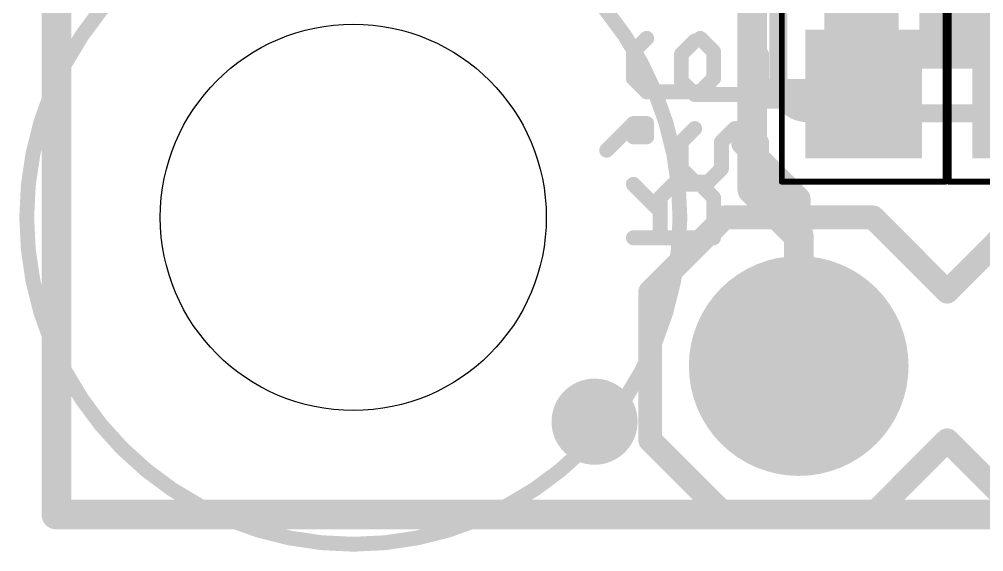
# Model space of a CAD drawing. Extents: x -0.3 to 20.6, y -0.3 to 38.4.
# Drawn here: x -0.32 to 7.93, y -0.32 to 4.23 of the extents above; entities that cross this region are included whole.
import ezdxf

# ---------------------------------------------------------------- set-up
doc = ezdxf.new("R2010")
doc.units = 0
for name, color, linetype in [('1', 12, 'CONTINUOUS'), ('16', 132, 'CONTINUOUS'), ('17', 110, 'CONTINUOUS'), ('18', 110, 'CONTINUOUS'), ('20', 53, 'CONTINUOUS'), ('21', 41, 'CONTINUOUS'), ('22', 40, 'CONTINUOUS'), ('39', 12, 'CONTINUOUS')]:
    doc.layers.add(name, color=color, linetype=linetype)

# ---------------------------------------------------------------- blocks, each defined once
blk = doc.blocks.new('ROUNDP')
at = {"const_width": 0.5}
blk.add_lwpolyline([(0, -0.25, 1), (0, 0.25, 1), (0, -0.25)], format="xyb", dxfattribs=at)
blk = doc.blocks.new('RECT')
blk.add_solid([(-0.5, -0.5), (0.5, -0.5), (-0.5, 0.5), (0.5, 0.5)])
blk = doc.blocks.new('ROUNDV')
at = {"const_width": 0.5}
blk.add_lwpolyline([(0, -0.25, 1), (0, 0.25, 1), (0, -0.25)], format="xyb", dxfattribs=at)

msp = doc.modelspace()

# ---------------------------------------------------------------- linework, layer by layer
at = {"layer": '1', "const_width": 0.254}
for points in [[(0, 38.1), (0, 0)], [(5.9531, 3.5719), (5.9531, 6.5405)], [(5.9763, 3.595), (5.9531, 3.5719)], [(6.9056, 3.595), (5.9763, 3.595)], [(5.9531, 2.7781), (5.9531, 3.5719)], [(6.35, 2.3813), (5.9531, 2.7781)], [(6.35, 1.27), (6.35, 2.3813)], [(0, 0), (20.32, 0)]]:
    msp.add_lwpolyline(points, dxfattribs=at)
at = {"layer": '1', "const_width": 0.127}
for points in [[(5.9763, 3.6585, 1), (5.9763, 3.5315)], [(6.0212, 3.5501, 1), (5.9313, 3.6399)], [(6.9056, 3.5315, 1), (6.9056, 3.6585)], [(6.0166, 3.5719, 1), (5.8896, 3.5719)], [(5.9082, 3.6168, 1), (5.998, 3.527)], [(5.8896, 3.5719, 1), (6.0166, 3.5719)], [(5.998, 2.823, 1), (5.9082, 2.7332)], [(5.8896, 2.7781, 1), (6.0166, 2.7781)], [(6.4135, 2.3813, 1), (6.2865, 2.3813)], [(6.3051, 2.3363, 1), (6.3949, 2.4262)], [(6.2865, 1.27, 1), (6.4135, 1.27)], [(0, 0.0635, 1), (0, -0.0635)], [(-0.0635, 0, 1), (0.0635, 0)]]:
    msp.add_lwpolyline(points, format="xyb", dxfattribs=at)
at = {"layer": '16', "const_width": 0.254}
for points in [[(0, 38.1), (0, 0)], [(0, 0), (20.32, 0)]]:
    msp.add_lwpolyline(points, dxfattribs=at)
at = {"layer": '16', "const_width": 0.127}
for points in [[(0, 0.0635, 1), (0, -0.0635)], [(-0.0635, 0, 1), (0.0635, 0)]]:
    msp.add_lwpolyline(points, format="xyb", dxfattribs=at)
at = {"layer": '20', "const_width": 0.2032}
for points in [[(0, 38.1), (0, 0)], [(0, 0), (20.32, 0)]]:
    msp.add_lwpolyline(points, dxfattribs=at)
at = {"layer": '20', "const_width": 0.1016}
for points in [[(0, 0.0508, 1), (0, -0.0508)], [(-0.0508, 0, 1), (0.0508, 0)]]:
    msp.add_lwpolyline(points, format="xyb", dxfattribs=at)
at = {"layer": '20'}
msp.add_circle((2.54, 2.54), 1.651, dxfattribs=at)
at = {"layer": '21'}
for points, const_width in [([(5.4605, 4.0476), (5.3461, 3.9332)], 0.127), ([(6.0325, 3.9332), (5.9181, 4.0476)], 0.127), ([(5.3461, 3.9332), (5.3461, 3.7044)], 0.127), ([(6.0325, 3.7044), (6.0325, 3.9332)], 0.127), ([(5.3461, 3.7044), (5.4605, 3.59)], 0.127), ([(5.9181, 3.59), (6.0325, 3.7044)], 0.127), ([(5.4605, 3.59), (5.9181, 3.59)], 0.127), ([(5.4605, 3.2992), (5.3461, 3.1848)], 0.127), ([(5.6893, 3.1848), (5.8037, 3.2992)], 0.127), ([(5.8037, 3.2992), (5.9181, 3.2992)], 0.127), ([(5.9181, 3.2992), (6.0325, 3.1848)], 0.127), ([(5.3461, 3.1848), (5.3461, 2.956)], 0.127), ([(5.6893, 2.956), (5.6893, 3.1848)], 0.127), ([(6.0325, 3.1848), (6.0325, 2.956)], 0.127), ([(5.3461, 2.956), (5.4605, 2.8416)], 0.127), ([(5.5749, 2.8416), (5.6893, 2.956)], 0.127), ([(6.0325, 2.956), (5.9181, 2.8416)], 0.127), ([(5.4605, 2.8416), (5.5749, 2.8416)], 0.127), ([(5.715, 2.54), (5.08, 1.905)], 0.2032), ([(5.715, 2.54), (6.985, 2.54)], 0.2032), ([(6.985, 2.54), (7.62, 1.905)], 0.2032), ([(7.62, 1.905), (8.255, 2.54)], 0.2032), ([(5.08, 1.905), (5.08, 0.635)], 0.2032), ([(5.08, 0.635), (5.715, 0)], 0.2032), ([(7.62, 0.635), (6.985, 0)], 0.2032), ([(8.255, 0), (7.62, 0.635)], 0.2032), ([(6.985, 0), (5.715, 0)], 0.2032)]:
    msp.add_lwpolyline(points, dxfattribs=dict(at, const_width=const_width))
for points, const_width in [([(5.483, 4.0252, 1), (5.4381, 4.0701)], 0.0635), ([(5.9406, 4.0701, 1), (5.8957, 4.0252)], 0.0635), ([(5.3779, 3.9332, 1), (5.3144, 3.9332)], 0.0635), ([(5.3237, 3.9557, 1), (5.3686, 3.9108)], 0.0635), ([(6.0643, 3.9332, 1), (6.0008, 3.9332)], 0.0635), ([(6.01, 3.9108, 1), (6.055, 3.9557)], 0.0635), ([(5.3144, 3.7044, 1), (5.3779, 3.7044)], 0.0635), ([(5.3686, 3.7269, 1), (5.3237, 3.682)], 0.0635), ([(6.0008, 3.7044, 1), (6.0643, 3.7044)], 0.0635), ([(6.055, 3.682, 1), (6.01, 3.7269)], 0.0635), ([(5.4605, 3.6218, 1), (5.4605, 3.5583)], 0.0635), ([(5.4381, 3.5676, 1), (5.483, 3.6125)], 0.0635), ([(5.8957, 3.6125, 1), (5.9406, 3.5676)], 0.0635), ([(5.9181, 3.5583, 1), (5.9181, 3.6218)], 0.0635), ([(5.483, 3.2768, 1), (5.4381, 3.3217)], 0.0635), ([(5.8037, 3.331, 1), (5.8037, 3.2675)], 0.0635), ([(5.8262, 3.2768, 1), (5.7813, 3.3217)], 0.0635), ([(5.9406, 3.3217, 1), (5.8957, 3.2768)], 0.0635), ([(5.9181, 3.2675, 1), (5.9181, 3.331)], 0.0635), ([(5.3779, 3.1848, 1), (5.3144, 3.1848)], 0.0635), ([(5.3237, 3.2073, 1), (5.3686, 3.1624)], 0.0635), ([(5.7211, 3.1848, 1), (5.6576, 3.1848)], 0.0635), ([(5.6669, 3.2073, 1), (5.7118, 3.1624)], 0.0635), ([(6.0643, 3.1848, 1), (6.0008, 3.1848)], 0.0635), ([(6.01, 3.1624, 1), (6.055, 3.2073)], 0.0635), ([(5.3144, 2.956, 1), (5.3779, 2.956)], 0.0635), ([(5.3686, 2.9785, 1), (5.3237, 2.9336)], 0.0635), ([(5.6576, 2.956, 1), (5.7211, 2.956)], 0.0635), ([(5.7118, 2.9336, 1), (5.6669, 2.9785)], 0.0635), ([(6.0008, 2.956, 1), (6.0643, 2.956)], 0.0635), ([(6.055, 2.9336, 1), (6.01, 2.9785)], 0.0635), ([(5.4605, 2.8734, 1), (5.4605, 2.8099)], 0.0635), ([(5.4381, 2.8192, 1), (5.483, 2.8641)], 0.0635), ([(5.5525, 2.8641, 1), (5.5974, 2.8192)], 0.0635), ([(5.5749, 2.8099, 1), (5.5749, 2.8734)], 0.0635), ([(5.8957, 2.8641, 1), (5.9406, 2.8192)], 0.0635), ([(5.715, 2.5908, 1), (5.715, 2.4892)], 0.1016), ([(5.7509, 2.5041, 1), (5.6791, 2.5759)], 0.1016), ([(7.0209, 2.5759, 1), (6.9491, 2.5041)], 0.1016), ([(6.985, 2.4892, 1), (6.985, 2.5908)], 0.1016), ([(5.1308, 1.905, 1), (5.0292, 1.905)], 0.1016), ([(5.0441, 1.9409, 1), (5.1159, 1.8691)], 0.1016), ([(7.5841, 1.9409, 1), (7.6559, 1.8691)], 0.1016), ([(7.5841, 1.8691, 1), (7.6559, 1.9409)], 0.1016), ([(5.1159, 0.6709, 1), (5.0441, 0.5991)], 0.1016), ([(5.0292, 0.635, 1), (5.1308, 0.635)], 0.1016), ([(7.6559, 0.6709, 1), (7.5841, 0.5991)], 0.1016), ([(7.6559, 0.5991, 1), (7.5841, 0.6709)], 0.1016), ([(5.715, 0.0508, 1), (5.715, -0.0508)], 0.1016), ([(5.6791, -0.0359, 1), (5.7509, 0.0359)], 0.1016), ([(6.9491, 0.0359, 1), (7.0209, -0.0359)], 0.1016), ([(6.985, -0.0508, 1), (6.985, 0.0508)], 0.1016)]:
    msp.add_lwpolyline(points, format="xyb", dxfattribs=dict(at, const_width=const_width))
at = {"layer": '22'}
for points, const_width in [([(6.1754, 5.207), (6.1754, 3.683)], 0.1524), ([(4.9355, 3.9559), (5.0499, 4.0703)], 0.127), ([(5.5075, 4.0703), (5.6219, 3.9559)], 0.127), ([(4.9355, 3.7271), (4.9355, 3.9559)], 0.127), ([(5.6219, 3.9559), (5.6219, 3.7271)], 0.127), ([(5.0499, 3.6127), (4.9355, 3.7271)], 0.127), ([(5.6219, 3.7271), (5.5075, 3.6127)], 0.127), ([(5.5075, 3.6127), (5.0499, 3.6127)], 0.127), ([(6.4294, 3.429), (8.9694, 3.429)], 0.1524), ([(4.7067, 3.1138), (4.9355, 3.3426)], 0.127), ([(4.9355, 3.3426), (5.0499, 3.3426)], 0.127), ([(4.9355, 3.2282), (4.9355, 3.3426)], 0.127), ([(5.0499, 3.3426), (5.0499, 3.2282)], 0.127), ([(5.0499, 3.2282), (4.9355, 3.2282)], 0.127), ([(5.8738, 3.175), (6.35, 2.6987)], 0.2032), ([(5.1643, 2.5942), (4.9355, 2.823)], 0.127), ([(5.2787, 2.823), (5.1643, 2.7086)], 0.127), ([(5.5075, 2.823), (5.2787, 2.823)], 0.127), ([(5.6219, 2.7086), (5.5075, 2.823)], 0.127), ([(5.1643, 2.7086), (5.1643, 2.3654)], 0.127), ([(5.6219, 2.3654), (5.6219, 2.7086)], 0.127), ([(6.35, 2.6987), (6.35, 2.54)], 0.2032), ([(4.9355, 2.3654), (5.6219, 2.3654)], 0.127)]:
    msp.add_lwpolyline(points, dxfattribs=dict(at, const_width=const_width))
for points, const_width in [([(5.0724, 4.0479, 1), (5.0275, 4.0928)], 0.0635), ([(5.53, 4.0928, 1), (5.4851, 4.0479)], 0.0635), ([(4.9673, 3.9559, 1), (4.9038, 3.9559)], 0.0635), ([(4.9131, 3.9784, 1), (4.958, 3.9335)], 0.0635), ([(5.6537, 3.9559, 1), (5.5902, 3.9559)], 0.0635), ([(5.5995, 3.9335, 1), (5.6444, 3.9784)], 0.0635), ([(4.958, 3.7496, 1), (4.9131, 3.7047)], 0.0635), ([(4.9038, 3.7271, 1), (4.9673, 3.7271)], 0.0635), ([(5.5902, 3.7271, 1), (5.6537, 3.7271)], 0.0635), ([(5.6444, 3.7047, 1), (5.5995, 3.7496)], 0.0635), ([(6.1754, 3.683, 0.4142), (6.4294, 3.429)], 0.1524), ([(6.2135, 3.683, 1), (6.1373, 3.683)], 0.0762), ([(6.1373, 3.683, 1), (6.2135, 3.683)], 0.0762), ([(5.0499, 3.6445, 1), (5.0499, 3.581)], 0.0635), ([(5.0275, 3.5903, 1), (5.0724, 3.6352)], 0.0635), ([(5.4851, 3.6352, 1), (5.53, 3.5903)], 0.0635), ([(5.5075, 3.581, 1), (5.5075, 3.6445)], 0.0635), ([(6.4294, 3.4671, 1), (6.4294, 3.3909)], 0.0762), ([(6.4294, 3.3909, 1), (6.4294, 3.4671)], 0.0762), ([(4.9355, 3.3743, 1), (4.9355, 3.3108)], 0.0635), ([(4.9673, 3.3426, 1), (4.9038, 3.3426)], 0.0635), ([(4.958, 3.3201, 1), (4.9131, 3.365)], 0.0635), ([(5.0817, 3.3426, 1), (5.0182, 3.3426)], 0.0635), ([(5.0499, 3.3108, 1), (5.0499, 3.3743)], 0.0635), ([(4.9355, 3.2599, 1), (4.9355, 3.1964)], 0.0635), ([(4.9038, 3.2282, 1), (4.9673, 3.2282)], 0.0635), ([(5.0182, 3.2282, 1), (5.0817, 3.2282)], 0.0635), ([(5.0499, 3.1964, 1), (5.0499, 3.2599)], 0.0635), ([(5.9097, 3.2109, 1), (5.8378, 3.1391)], 0.1016), ([(4.6843, 3.1362, 1), (4.7292, 3.0913)], 0.0635), ([(4.958, 2.8454, 1), (4.9131, 2.8005)], 0.0635), ([(5.2787, 2.8547, 1), (5.2787, 2.7912)], 0.0635), ([(5.3012, 2.8005, 1), (5.2563, 2.8454)], 0.0635), ([(5.53, 2.8454, 1), (5.4851, 2.8005)], 0.0635), ([(5.5075, 2.7912, 1), (5.5075, 2.8547)], 0.0635), ([(5.1961, 2.7086, 1), (5.1326, 2.7086)], 0.0635), ([(5.1419, 2.731, 1), (5.1868, 2.6861)], 0.0635), ([(5.6537, 2.7086, 1), (5.5902, 2.7086)], 0.0635), ([(5.5995, 2.6861, 1), (5.6444, 2.731)], 0.0635), ([(6.4008, 2.6987, 1), (6.2992, 2.6987)], 0.1016), ([(6.3141, 2.6628, 1), (6.3859, 2.7347)], 0.1016), ([(5.1419, 2.5717, 1), (5.1868, 2.6166)], 0.0635), ([(6.2992, 2.54, 1), (6.4008, 2.54)], 0.1016), ([(4.9355, 2.3971, 1), (4.9355, 2.3336)], 0.0635), ([(5.1326, 2.3654, 1), (5.1961, 2.3654)], 0.0635), ([(5.5902, 2.3654, 1), (5.6537, 2.3654)], 0.0635), ([(5.6219, 2.3336, 1), (5.6219, 2.3971)], 0.0635)]:
    msp.add_lwpolyline(points, format="xyb", dxfattribs=dict(at, const_width=const_width))
at = {"layer": '39', "const_width": 0.0508}
for points in [[(6.2056, 2.845), (6.2056, 6.045)], [(7.6056, 6.045), (7.6056, 2.845)], [(7.6344, 2.845), (7.6344, 6.045)], [(7.6056, 2.845), (6.2056, 2.845)], [(9.0344, 2.845), (7.6344, 2.845)]]:
    msp.add_lwpolyline(points, dxfattribs=at)
at = {"layer": '39'}
for points, const_width in [([(2.54, -0.254, 1), (2.54, 5.334, 1), (2.54, -0.254)], 0.127), ([(6.2056, 2.8577, 1), (6.2056, 2.8323)], 0.0254), ([(6.1929, 2.845, 1), (6.2183, 2.845)], 0.0254), ([(7.5929, 2.845, 1), (7.6183, 2.845)], 0.0254), ([(7.6056, 2.8323, 1), (7.6056, 2.8577)], 0.0254), ([(7.6344, 2.8577, 1), (7.6344, 2.8323)], 0.0254), ([(7.6217, 2.845, 1), (7.6471, 2.845)], 0.0254)]:
    msp.add_lwpolyline(points, format="xyb", dxfattribs=dict(at, const_width=const_width))

# ---------------------------------------------------------------- block references
at = {"layer": '1', "xscale": 1.1, "rotation": 270}
for p in [(6.9056, 3.595), (8.3344, 3.595)]:
    msp.add_blockref('RECT', p, dxfattribs=at)
at = {"layer": '16', "xscale": 0.635, "yscale": 1.27}
for p in [(6.8866, 4.445), (7.6994, 4.445)]:
    msp.add_blockref('RECT', p, dxfattribs=at)
at = {"layer": '17', "xscale": 1.8796, "yscale": 1.8796, "rotation": 90}
msp.add_blockref('ROUNDP', (6.35, 1.27), dxfattribs=at)
msp.add_blockref('ROUNDP', (6.35, 1.27), dxfattribs=at)
at = {"layer": '18', "xscale": 0.7366, "yscale": 0.7366}
msp.add_blockref('ROUNDV', (4.6037, 0.7938), dxfattribs=at)
msp.add_blockref('ROUNDV', (4.6037, 0.7938), dxfattribs=at)

doc.saveas('drawing.dxf')
